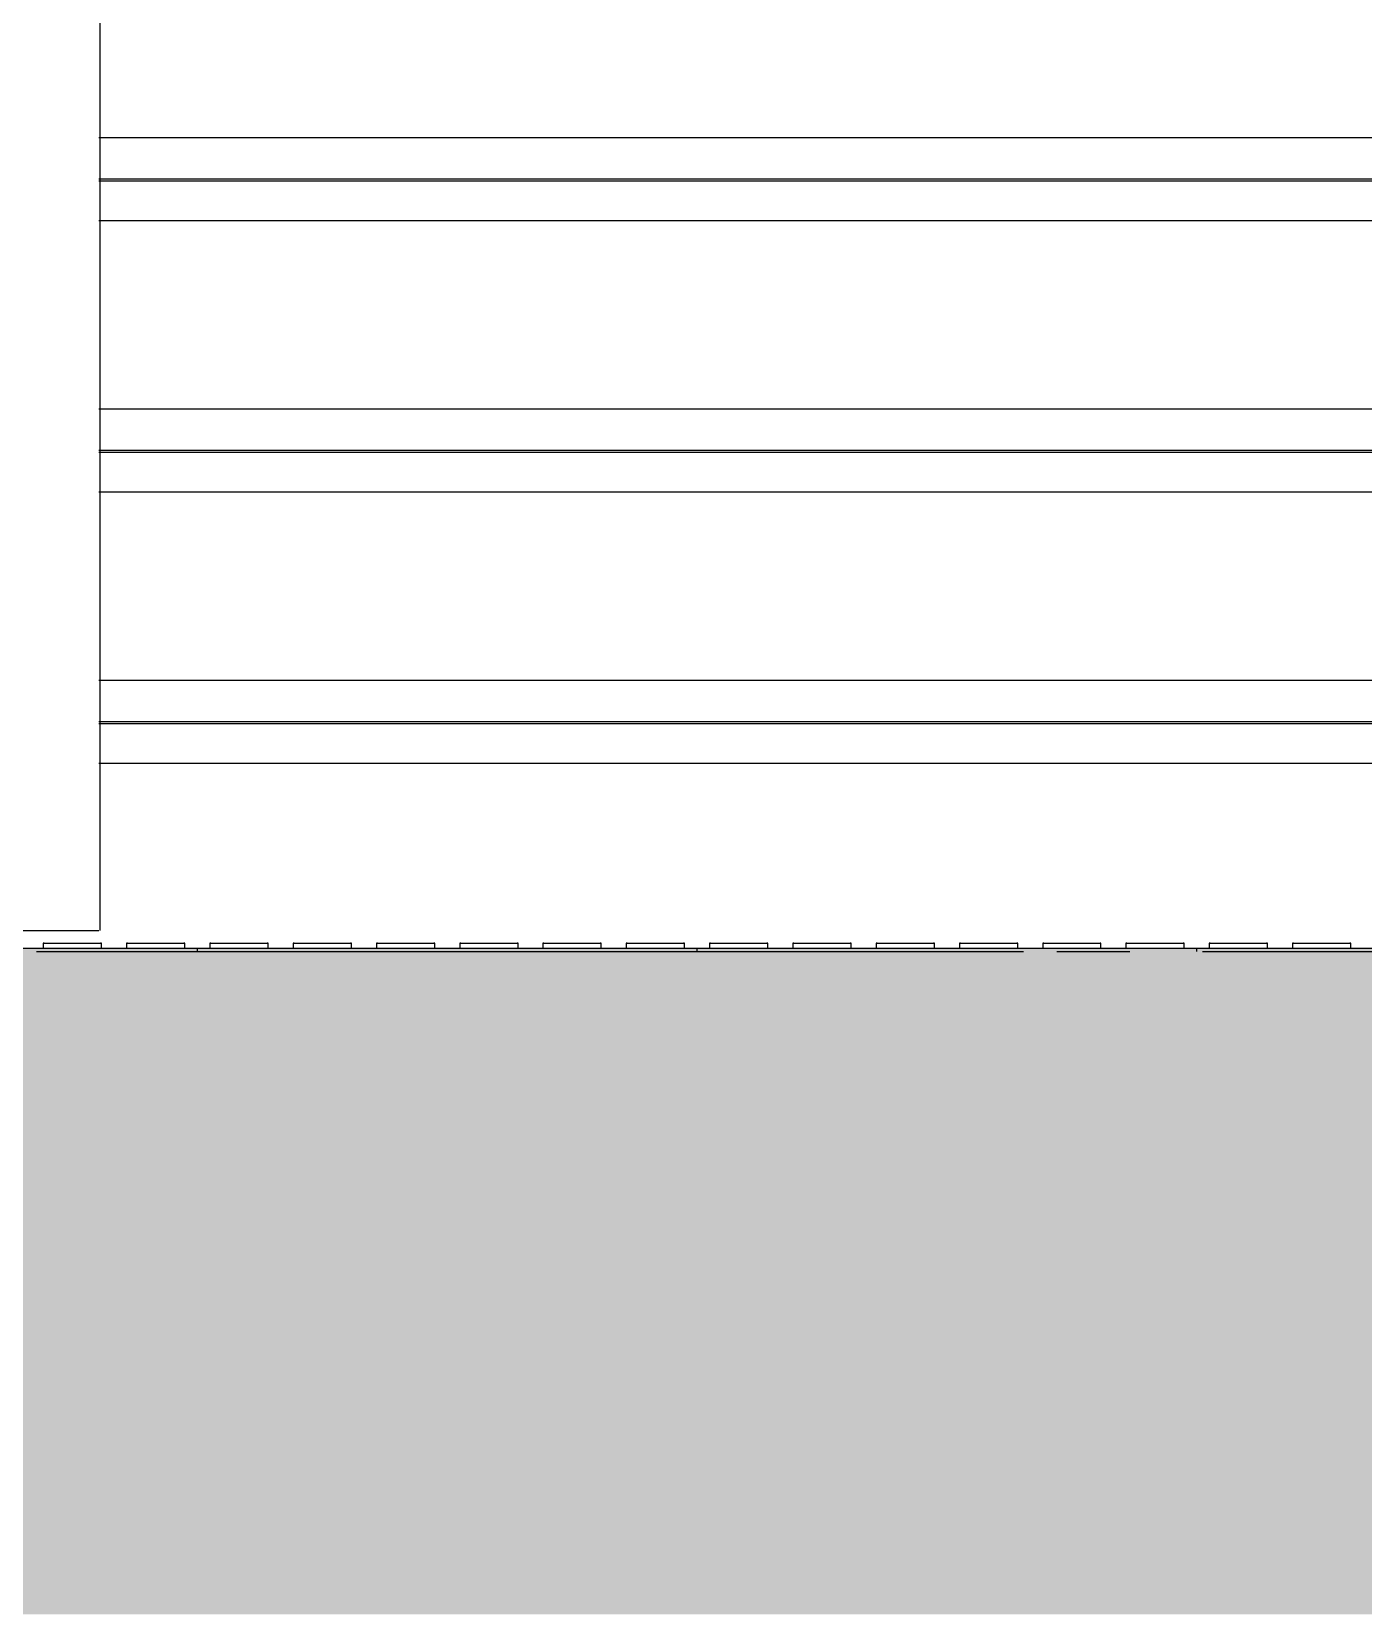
# Model space of a CAD drawing. Header units: millimetres. Extents: x 663313 to 1226001, y 1431724 to 1620898.
# Drawn here: x 809885 to 810685, y 1508407 to 1509357 of the extents above; entities that cross this region are included whole.
import ezdxf

# ---------------------------------------------------------------- set-up
doc = ezdxf.new("R2010")
doc.units = ezdxf.units.MM
doc.set_wipeout_variables(frame=1)
for name, pattern in [('CENTER', [50.8, 31.75, -6.35, 6.35, -6.35]), ('DPA_Grid _ Level 100', [1000, 550, -160, 130, -160]), ('TA_GL_000.70000', [1.925, 0.7, -0.175, 0.175, -0.175, 0.7])]:
    doc.linetypes.add(name, pattern=pattern)
doc.layers.add('000 - 0_HIDE_OBJ_FRAMING_DEF_SUB', color=7, linetype='Continuous', plot=False)
for name, color, linetype in [('000 - 0_SYM_DWG_GRIDLINE_MAIN_COLOR_251', 7, 'Continuous'), ('000 - 0_SYM_DWG_GROUND_MAIN_COLOR_40', 7, 'Continuous'), ('000 - CONCRETE_COL_HATCH_', 7, 'Continuous'), ('000 - CONCRETE_COL_WIPEOUT_', 7, 'Continuous'), ('000 - CONCRETE_EX_BUILDING_SUB_COLOR_251', 7, 'Continuous'), ('000 - GRID', 7, 'CENTER')]:
    doc.layers.add(name, color=color, linetype=linetype)
doc.styles.add('TA', font='', dxfattribs={"height": 4.5})
doc.styles.get('TA').set_extended_font_data('Cordia New')

# ---------------------------------------------------------------- blocks, each defined once
blk = doc.blocks.new('*U4806')
at = {"layer": '000 - 0_SYM_DWG_GRIDLINE_MAIN_COLOR_251', "color": 7, "linetype": 'ByBlock', "ltscale": 5}
blk.add_line((12, 0), (-308, 0), dxfattribs=at)
at = {"color": 7, "style": 'TA', "flags": 1}
blk.add_attdef('LOCATION', (6, -6), '', height=4.5, rotation=270, dxfattribs=at)
blk = doc.blocks.new('W-1-PP18-ST_ENT4_REV00_20260602-143416_ELEVATION_1_DIMS')
at = {"layer": '000 - GRID', "color": 7, "linetype": 'TA_GL_000.70000', "xscale": 50, "yscale": 50, "zscale": 50, "rotation": 180}
blk.add_blockref('*U4806', (0, 101200), dxfattribs=at)
blk = doc.blocks.new('DPA_GM_Tactile Tile Line Base - Decision Tactile-24762829-ENT 4 ELE-1 sheet')
at = {"layer": '000 - CONCRETE_EX_BUILDING_SUB_COLOR_251', "color": 7}
for p, q in [((1807006.59, 101202), (1807306.59, 101202)), ((1807214.09, 101205), (1807214.09, 101202)), ((1807214.69, 101205), (1807214.09, 101205)), ((1807214.09, 101205), (1807214.69, 101205)), ((1807214.09, 101205), (1807214.09, 101202)), ((1807214.69, 101205), (1807214.09, 101205)), ((1807214.09, 101205), (1807214.69, 101205)), ((1807214.09, 101205), (1807214.09, 101202)), ((1807214.69, 101205), (1807214.09, 101205)), ((1807214.09, 101205), (1807214.69, 101205)), ((1807214.09, 101205), (1807214.09, 101202)), ((1807214.69, 101205), (1807214.09, 101205)), ((1807214.09, 101205), (1807214.69, 101205)), ((1807214.09, 101205), (1807214.09, 101202)), ((1807214.69, 101205), (1807214.09, 101205)), ((1807214.09, 101205), (1807214.69, 101205)), ((1807214.09, 101205), (1807214.09, 101202)), ((1807214.69, 101205), (1807214.09, 101205)), ((1807214.09, 101205), (1807231.59, 101205)), ((1807231.59, 101205), (1807249.09, 101205)), ((1807249.09, 101205), (1807248.5, 101205)), ((1807248.5, 101205), (1807249.09, 101205)), ((1807249.09, 101205), (1807248.5, 101205)), ((1807248.5, 101205), (1807249.09, 101205)), ((1807249.09, 101205), (1807248.5, 101205)), ((1807248.5, 101205), (1807249.09, 101205)), ((1807249.09, 101205), (1807248.5, 101205)), ((1807248.5, 101205), (1807249.09, 101205)), ((1807249.09, 101205), (1807248.5, 101205)), ((1807248.5, 101205), (1807249.09, 101205)), ((1807249.09, 101205), (1807248.5, 101205)), ((1807249.09, 101202), (1807249.09, 101205)), ((1807249.09, 101202), (1807249.09, 101205)), ((1807249.09, 101202), (1807249.09, 101205)), ((1807249.09, 101202), (1807249.09, 101205)), ((1807249.09, 101202), (1807249.09, 101205)), ((1807249.09, 101202), (1807249.09, 101205)), ((1807264.09, 101205), (1807264.09, 101202)), ((1807264.69, 101205), (1807264.09, 101205)), ((1807264.09, 101205), (1807264.69, 101205)), ((1807264.09, 101205), (1807264.09, 101202)), ((1807264.69, 101205), (1807264.09, 101205)), ((1807264.09, 101205), (1807264.69, 101205)), ((1807264.09, 101205), (1807264.09, 101202)), ((1807264.69, 101205), (1807264.09, 101205)), ((1807264.09, 101205), (1807264.69, 101205)), ((1807264.09, 101205), (1807264.09, 101202)), ((1807264.69, 101205), (1807264.09, 101205)), ((1807264.09, 101205), (1807264.69, 101205)), ((1807264.09, 101205), (1807264.09, 101202)), ((1807264.69, 101205), (1807264.09, 101205)), ((1807264.09, 101205), (1807264.69, 101205)), ((1807264.09, 101205), (1807264.09, 101202)), ((1807264.69, 101205), (1807264.09, 101205)), ((1807264.09, 101205), (1807281.59, 101205)), ((1807281.59, 101205), (1807299.09, 101205)), ((1807299.09, 101205), (1807298.5, 101205)), ((1807298.5, 101205), (1807299.09, 101205)), ((1807299.09, 101205), (1807298.5, 101205)), ((1807298.5, 101205), (1807299.09, 101205)), ((1807299.09, 101205), (1807298.5, 101205)), ((1807298.5, 101205), (1807299.09, 101205)), ((1807299.09, 101205), (1807298.5, 101205)), ((1807298.5, 101205), (1807299.09, 101205)), ((1807299.09, 101205), (1807298.5, 101205)), ((1807298.5, 101205), (1807299.09, 101205)), ((1807299.09, 101205), (1807298.5, 101205)), ((1807299.09, 101202), (1807299.09, 101205)), ((1807299.09, 101202), (1807299.09, 101205)), ((1807299.09, 101202), (1807299.09, 101205)), ((1807299.09, 101202), (1807299.09, 101205)), ((1807299.09, 101202), (1807299.09, 101205)), ((1807299.09, 101202), (1807299.09, 101205)), ((1807306.59, 101202), (1807606.59, 101202)), ((1807306.59, 101200), (1807306.59, 101202)), ((1807306.59, 101200), (1807306.59, 101202)), ((1807314.09, 101205), (1807314.09, 101202)), ((1807314.69, 101205), (1807314.09, 101205)), ((1807314.09, 101205), (1807314.69, 101205)), ((1807314.09, 101205), (1807314.09, 101202)), ((1807314.69, 101205), (1807314.09, 101205)), ((1807314.09, 101205), (1807314.69, 101205)), ((1807314.09, 101205), (1807314.09, 101202)), ((1807314.69, 101205), (1807314.09, 101205)), ((1807314.09, 101205), (1807314.69, 101205)), ((1807314.09, 101205), (1807314.09, 101202)), ((1807314.69, 101205), (1807314.09, 101205)), ((1807314.09, 101205), (1807314.69, 101205)), ((1807314.09, 101205), (1807314.09, 101202)), ((1807314.69, 101205), (1807314.09, 101205)), ((1807314.09, 101205), (1807314.69, 101205)), ((1807314.09, 101205), (1807314.09, 101202)), ((1807314.69, 101205), (1807314.09, 101205)), ((1807314.09, 101205), (1807331.59, 101205)), ((1807331.59, 101205), (1807349.09, 101205)), ((1807349.09, 101205), (1807348.5, 101205)), ((1807348.5, 101205), (1807349.09, 101205)), ((1807349.09, 101205), (1807348.5, 101205)), ((1807348.5, 101205), (1807349.09, 101205)), ((1807349.09, 101205), (1807348.5, 101205)), ((1807348.5, 101205), (1807349.09, 101205)), ((1807349.09, 101205), (1807348.5, 101205)), ((1807348.5, 101205), (1807349.09, 101205)), ((1807349.09, 101205), (1807348.5, 101205)), ((1807348.5, 101205), (1807349.09, 101205)), ((1807349.09, 101205), (1807348.5, 101205)), ((1807349.09, 101202), (1807349.09, 101205)), ((1807349.09, 101202), (1807349.09, 101205)), ((1807349.09, 101202), (1807349.09, 101205)), ((1807349.09, 101202), (1807349.09, 101205)), ((1807349.09, 101202), (1807349.09, 101205)), ((1807349.09, 101202), (1807349.09, 101205)), ((1807364.09, 101205), (1807364.09, 101202)), ((1807364.69, 101205), (1807364.09, 101205)), ((1807364.09, 101205), (1807364.69, 101205)), ((1807364.09, 101205), (1807364.09, 101202)), ((1807364.69, 101205), (1807364.09, 101205)), ((1807364.09, 101205), (1807364.69, 101205)), ((1807364.09, 101205), (1807364.09, 101202)), ((1807364.69, 101205), (1807364.09, 101205)), ((1807364.09, 101205), (1807364.69, 101205)), ((1807364.09, 101205), (1807364.09, 101202)), ((1807364.69, 101205), (1807364.09, 101205)), ((1807364.09, 101205), (1807364.69, 101205)), ((1807364.09, 101205), (1807364.09, 101202)), ((1807364.69, 101205), (1807364.09, 101205)), ((1807364.09, 101205), (1807364.69, 101205)), ((1807364.09, 101205), (1807364.09, 101202)), ((1807364.69, 101205), (1807364.09, 101205)), ((1807364.09, 101205), (1807381.59, 101205)), ((1807381.59, 101205), (1807399.09, 101205)), ((1807399.09, 101205), (1807398.5, 101205)), ((1807398.5, 101205), (1807399.09, 101205)), ((1807399.09, 101205), (1807398.5, 101205)), ((1807398.5, 101205), (1807399.09, 101205)), ((1807399.09, 101205), (1807398.5, 101205)), ((1807398.5, 101205), (1807399.09, 101205)), ((1807399.09, 101205), (1807398.5, 101205)), ((1807398.5, 101205), (1807399.09, 101205)), ((1807399.09, 101205), (1807398.5, 101205)), ((1807398.5, 101205), (1807399.09, 101205)), ((1807399.09, 101205), (1807398.5, 101205)), ((1807399.09, 101202), (1807399.09, 101205)), ((1807399.09, 101202), (1807399.09, 101205)), ((1807399.09, 101202), (1807399.09, 101205)), ((1807399.09, 101202), (1807399.09, 101205)), ((1807399.09, 101202), (1807399.09, 101205)), ((1807399.09, 101202), (1807399.09, 101205)), ((1807414.09, 101205), (1807414.09, 101202)), ((1807414.69, 101205), (1807414.09, 101205)), ((1807414.09, 101205), (1807414.69, 101205)), ((1807414.09, 101205), (1807414.09, 101202)), ((1807414.69, 101205), (1807414.09, 101205)), ((1807414.09, 101205), (1807414.69, 101205)), ((1807414.09, 101205), (1807414.09, 101202)), ((1807414.69, 101205), (1807414.09, 101205)), ((1807414.09, 101205), (1807414.69, 101205)), ((1807414.09, 101205), (1807414.09, 101202)), ((1807414.69, 101205), (1807414.09, 101205)), ((1807414.09, 101205), (1807414.69, 101205)), ((1807414.09, 101205), (1807414.09, 101202)), ((1807414.69, 101205), (1807414.09, 101205)), ((1807414.09, 101205), (1807414.69, 101205)), ((1807414.09, 101205), (1807414.09, 101202)), ((1807414.69, 101205), (1807414.09, 101205)), ((1807414.09, 101205), (1807431.59, 101205)), ((1807431.59, 101205), (1807449.09, 101205)), ((1807449.09, 101205), (1807448.5, 101205)), ((1807448.5, 101205), (1807449.09, 101205)), ((1807449.09, 101205), (1807448.5, 101205)), ((1807448.5, 101205), (1807449.09, 101205)), ((1807449.09, 101205), (1807448.5, 101205)), ((1807448.5, 101205), (1807449.09, 101205)), ((1807449.09, 101205), (1807448.5, 101205)), ((1807448.5, 101205), (1807449.09, 101205)), ((1807449.09, 101205), (1807448.5, 101205)), ((1807448.5, 101205), (1807449.09, 101205)), ((1807449.09, 101205), (1807448.5, 101205)), ((1807449.09, 101202), (1807449.09, 101205)), ((1807449.09, 101202), (1807449.09, 101205)), ((1807449.09, 101202), (1807449.09, 101205)), ((1807449.09, 101202), (1807449.09, 101205)), ((1807449.09, 101202), (1807449.09, 101205)), ((1807449.09, 101202), (1807449.09, 101205)), ((1807464.09, 101205), (1807464.09, 101202)), ((1807464.69, 101205), (1807464.09, 101205)), ((1807464.09, 101205), (1807464.69, 101205)), ((1807464.09, 101205), (1807464.09, 101202)), ((1807464.69, 101205), (1807464.09, 101205)), ((1807464.09, 101205), (1807464.69, 101205)), ((1807464.09, 101205), (1807464.09, 101202)), ((1807464.69, 101205), (1807464.09, 101205)), ((1807464.09, 101205), (1807464.69, 101205)), ((1807464.09, 101205), (1807464.09, 101202)), ((1807464.69, 101205), (1807464.09, 101205)), ((1807464.09, 101205), (1807464.69, 101205)), ((1807464.09, 101205), (1807464.09, 101202)), ((1807464.69, 101205), (1807464.09, 101205)), ((1807464.09, 101205), (1807464.69, 101205)), ((1807464.09, 101205), (1807464.09, 101202)), ((1807464.69, 101205), (1807464.09, 101205)), ((1807464.09, 101205), (1807481.59, 101205)), ((1807481.59, 101205), (1807499.09, 101205)), ((1807499.09, 101205), (1807498.5, 101205)), ((1807498.5, 101205), (1807499.09, 101205)), ((1807499.09, 101205), (1807498.5, 101205)), ((1807498.5, 101205), (1807499.09, 101205)), ((1807499.09, 101205), (1807498.5, 101205)), ((1807498.5, 101205), (1807499.09, 101205)), ((1807499.09, 101205), (1807498.5, 101205)), ((1807498.5, 101205), (1807499.09, 101205)), ((1807499.09, 101205), (1807498.5, 101205)), ((1807498.5, 101205), (1807499.09, 101205)), ((1807499.09, 101205), (1807498.5, 101205)), ((1807499.09, 101202), (1807499.09, 101205)), ((1807499.09, 101202), (1807499.09, 101205)), ((1807499.09, 101202), (1807499.09, 101205)), ((1807499.09, 101202), (1807499.09, 101205)), ((1807499.09, 101202), (1807499.09, 101205)), ((1807499.09, 101202), (1807499.09, 101205)), ((1807514.09, 101205), (1807514.09, 101202)), ((1807514.69, 101205), (1807514.09, 101205)), ((1807514.09, 101205), (1807514.69, 101205)), ((1807514.09, 101205), (1807514.09, 101202)), ((1807514.69, 101205), (1807514.09, 101205)), ((1807514.09, 101205), (1807514.69, 101205)), ((1807514.09, 101205), (1807514.09, 101202)), ((1807514.69, 101205), (1807514.09, 101205)), ((1807514.09, 101205), (1807514.69, 101205)), ((1807514.09, 101205), (1807514.09, 101202)), ((1807514.69, 101205), (1807514.09, 101205)), ((1807514.09, 101205), (1807514.69, 101205)), ((1807514.09, 101205), (1807514.09, 101202)), ((1807514.69, 101205), (1807514.09, 101205)), ((1807514.09, 101205), (1807514.69, 101205)), ((1807514.09, 101205), (1807514.09, 101202)), ((1807514.69, 101205), (1807514.09, 101205)), ((1807514.09, 101205), (1807531.59, 101205)), ((1807531.59, 101205), (1807549.09, 101205)), ((1807549.09, 101205), (1807548.5, 101205)), ((1807548.5, 101205), (1807549.09, 101205)), ((1807549.09, 101205), (1807548.5, 101205)), ((1807548.5, 101205), (1807549.09, 101205)), ((1807549.09, 101205), (1807548.5, 101205)), ((1807548.5, 101205), (1807549.09, 101205)), ((1807549.09, 101205), (1807548.5, 101205)), ((1807548.5, 101205), (1807549.09, 101205)), ((1807549.09, 101205), (1807548.5, 101205)), ((1807548.5, 101205), (1807549.09, 101205)), ((1807549.09, 101205), (1807548.5, 101205)), ((1807549.09, 101202), (1807549.09, 101205)), ((1807549.09, 101202), (1807549.09, 101205)), ((1807549.09, 101202), (1807549.09, 101205)), ((1807549.09, 101202), (1807549.09, 101205)), ((1807549.09, 101202), (1807549.09, 101205)), ((1807549.09, 101202), (1807549.09, 101205)), ((1807564.09, 101205), (1807564.09, 101202)), ((1807564.69, 101205), (1807564.09, 101205)), ((1807564.09, 101205), (1807564.69, 101205)), ((1807564.09, 101205), (1807564.09, 101202)), ((1807564.69, 101205), (1807564.09, 101205)), ((1807564.09, 101205), (1807564.69, 101205)), ((1807564.09, 101205), (1807564.09, 101202)), ((1807564.69, 101205), (1807564.09, 101205)), ((1807564.09, 101205), (1807564.69, 101205)), ((1807564.09, 101205), (1807564.09, 101202)), ((1807564.69, 101205), (1807564.09, 101205)), ((1807564.09, 101205), (1807564.69, 101205)), ((1807564.09, 101205), (1807564.09, 101202)), ((1807564.69, 101205), (1807564.09, 101205)), ((1807564.09, 101205), (1807564.69, 101205)), ((1807564.09, 101205), (1807564.09, 101202)), ((1807564.69, 101205), (1807564.09, 101205)), ((1807564.09, 101205), (1807581.59, 101205)), ((1807581.59, 101205), (1807599.09, 101205)), ((1807599.09, 101205), (1807598.5, 101205)), ((1807598.5, 101205), (1807599.09, 101205)), ((1807599.09, 101205), (1807598.5, 101205)), ((1807598.5, 101205), (1807599.09, 101205)), ((1807599.09, 101205), (1807598.5, 101205)), ((1807598.5, 101205), (1807599.09, 101205)), ((1807599.09, 101205), (1807598.5, 101205)), ((1807598.5, 101205), (1807599.09, 101205)), ((1807599.09, 101205), (1807598.5, 101205)), ((1807598.5, 101205), (1807599.09, 101205)), ((1807599.09, 101205), (1807598.5, 101205)), ((1807599.09, 101202), (1807599.09, 101205)), ((1807599.09, 101202), (1807599.09, 101205)), ((1807599.09, 101202), (1807599.09, 101205)), ((1807599.09, 101202), (1807599.09, 101205)), ((1807599.09, 101202), (1807599.09, 101205)), ((1807599.09, 101202), (1807599.09, 101205)), ((1807606.59, 101202), (1807906.59, 101202)), ((1807606.59, 101200), (1807606.59, 101202)), ((1807606.59, 101200), (1807606.59, 101202)), ((1807614.09, 101205), (1807614.09, 101202)), ((1807614.69, 101205), (1807614.09, 101205)), ((1807614.09, 101205), (1807614.69, 101205)), ((1807614.09, 101205), (1807614.09, 101202)), ((1807614.69, 101205), (1807614.09, 101205)), ((1807614.09, 101205), (1807614.69, 101205)), ((1807614.09, 101205), (1807614.09, 101202)), ((1807614.69, 101205), (1807614.09, 101205)), ((1807614.09, 101205), (1807614.69, 101205)), ((1807614.09, 101205), (1807614.09, 101202)), ((1807614.69, 101205), (1807614.09, 101205)), ((1807614.09, 101205), (1807614.69, 101205)), ((1807614.09, 101205), (1807614.09, 101202)), ((1807614.69, 101205), (1807614.09, 101205)), ((1807614.09, 101205), (1807614.69, 101205)), ((1807614.09, 101205), (1807614.09, 101202)), ((1807614.69, 101205), (1807614.09, 101205)), ((1807614.09, 101205), (1807631.59, 101205)), ((1807631.59, 101205), (1807649.09, 101205)), ((1807649.09, 101205), (1807648.5, 101205)), ((1807648.5, 101205), (1807649.09, 101205)), ((1807649.09, 101205), (1807648.5, 101205)), ((1807648.5, 101205), (1807649.09, 101205)), ((1807649.09, 101205), (1807648.5, 101205)), ((1807648.5, 101205), (1807649.09, 101205)), ((1807649.09, 101205), (1807648.5, 101205)), ((1807648.5, 101205), (1807649.09, 101205)), ((1807649.09, 101205), (1807648.5, 101205)), ((1807648.5, 101205), (1807649.09, 101205)), ((1807649.09, 101205), (1807648.5, 101205)), ((1807649.09, 101202), (1807649.09, 101205)), ((1807649.09, 101202), (1807649.09, 101205)), ((1807649.09, 101202), (1807649.09, 101205)), ((1807649.09, 101202), (1807649.09, 101205)), ((1807649.09, 101202), (1807649.09, 101205)), ((1807649.09, 101202), (1807649.09, 101205)), ((1807664.09, 101205), (1807664.09, 101202)), ((1807664.69, 101205), (1807664.09, 101205)), ((1807664.09, 101205), (1807664.69, 101205)), ((1807664.09, 101205), (1807664.09, 101202)), ((1807664.69, 101205), (1807664.09, 101205)), ((1807664.09, 101205), (1807664.69, 101205)), ((1807664.09, 101205), (1807664.09, 101202)), ((1807664.69, 101205), (1807664.09, 101205)), ((1807664.09, 101205), (1807664.69, 101205)), ((1807664.09, 101205), (1807664.09, 101202)), ((1807664.69, 101205), (1807664.09, 101205)), ((1807664.09, 101205), (1807664.69, 101205)), ((1807664.09, 101205), (1807664.09, 101202)), ((1807664.69, 101205), (1807664.09, 101205)), ((1807664.09, 101205), (1807664.69, 101205)), ((1807664.09, 101205), (1807664.09, 101202)), ((1807664.69, 101205), (1807664.09, 101205)), ((1807664.09, 101205), (1807681.59, 101205)), ((1807681.59, 101205), (1807699.09, 101205)), ((1807699.09, 101205), (1807698.5, 101205)), ((1807698.5, 101205), (1807699.09, 101205)), ((1807699.09, 101205), (1807698.5, 101205)), ((1807698.5, 101205), (1807699.09, 101205)), ((1807699.09, 101205), (1807698.5, 101205)), ((1807698.5, 101205), (1807699.09, 101205)), ((1807699.09, 101205), (1807698.5, 101205)), ((1807698.5, 101205), (1807699.09, 101205)), ((1807699.09, 101205), (1807698.5, 101205)), ((1807698.5, 101205), (1807699.09, 101205)), ((1807699.09, 101205), (1807698.5, 101205)), ((1807699.09, 101202), (1807699.09, 101205)), ((1807699.09, 101202), (1807699.09, 101205)), ((1807699.09, 101202), (1807699.09, 101205)), ((1807699.09, 101202), (1807699.09, 101205)), ((1807699.09, 101202), (1807699.09, 101205)), ((1807699.09, 101202), (1807699.09, 101205)), ((1807714.09, 101205), (1807714.09, 101202)), ((1807714.69, 101205), (1807714.09, 101205)), ((1807714.09, 101205), (1807714.69, 101205)), ((1807714.09, 101205), (1807714.09, 101202)), ((1807714.69, 101205), (1807714.09, 101205)), ((1807714.09, 101205), (1807714.69, 101205)), ((1807714.09, 101205), (1807714.09, 101202)), ((1807714.69, 101205), (1807714.09, 101205)), ((1807714.09, 101205), (1807714.69, 101205)), ((1807714.09, 101205), (1807714.09, 101202)), ((1807714.69, 101205), (1807714.09, 101205)), ((1807714.09, 101205), (1807714.69, 101205)), ((1807714.09, 101205), (1807714.09, 101202)), ((1807714.69, 101205), (1807714.09, 101205)), ((1807714.09, 101205), (1807714.69, 101205)), ((1807714.09, 101205), (1807714.09, 101202)), ((1807714.69, 101205), (1807714.09, 101205)), ((1807714.09, 101205), (1807731.59, 101205)), ((1807731.59, 101205), (1807749.09, 101205)), ((1807749.09, 101205), (1807748.5, 101205)), ((1807748.5, 101205), (1807749.09, 101205)), ((1807749.09, 101205), (1807748.5, 101205)), ((1807748.5, 101205), (1807749.09, 101205)), ((1807749.09, 101205), (1807748.5, 101205)), ((1807748.5, 101205), (1807749.09, 101205)), ((1807749.09, 101205), (1807748.5, 101205)), ((1807748.5, 101205), (1807749.09, 101205)), ((1807749.09, 101205), (1807748.5, 101205)), ((1807748.5, 101205), (1807749.09, 101205)), ((1807749.09, 101205), (1807748.5, 101205)), ((1807749.09, 101202), (1807749.09, 101205)), ((1807749.09, 101202), (1807749.09, 101205)), ((1807749.09, 101202), (1807749.09, 101205)), ((1807749.09, 101202), (1807749.09, 101205)), ((1807749.09, 101202), (1807749.09, 101205)), ((1807749.09, 101202), (1807749.09, 101205)), ((1807764.09, 101205), (1807764.09, 101202)), ((1807764.69, 101205), (1807764.09, 101205)), ((1807764.09, 101205), (1807764.69, 101205)), ((1807764.09, 101205), (1807764.09, 101202)), ((1807764.69, 101205), (1807764.09, 101205)), ((1807764.09, 101205), (1807764.69, 101205)), ((1807764.09, 101205), (1807764.09, 101202)), ((1807764.69, 101205), (1807764.09, 101205)), ((1807764.09, 101205), (1807764.69, 101205)), ((1807764.09, 101205), (1807764.09, 101202)), ((1807764.69, 101205), (1807764.09, 101205)), ((1807764.09, 101205), (1807764.69, 101205)), ((1807764.09, 101205), (1807764.09, 101202)), ((1807764.69, 101205), (1807764.09, 101205)), ((1807764.09, 101205), (1807764.69, 101205)), ((1807764.09, 101205), (1807764.09, 101202)), ((1807764.69, 101205), (1807764.09, 101205)), ((1807764.09, 101205), (1807781.59, 101205)), ((1807781.59, 101205), (1807799.09, 101205)), ((1807799.09, 101205), (1807798.5, 101205)), ((1807798.5, 101205), (1807799.09, 101205)), ((1807799.09, 101205), (1807798.5, 101205)), ((1807798.5, 101205), (1807799.09, 101205)), ((1807799.09, 101205), (1807798.5, 101205)), ((1807798.5, 101205), (1807799.09, 101205)), ((1807799.09, 101205), (1807798.5, 101205)), ((1807798.5, 101205), (1807799.09, 101205)), ((1807799.09, 101205), (1807798.5, 101205)), ((1807798.5, 101205), (1807799.09, 101205)), ((1807799.09, 101205), (1807798.5, 101205)), ((1807799.09, 101202), (1807799.09, 101205)), ((1807799.09, 101202), (1807799.09, 101205)), ((1807799.09, 101202), (1807799.09, 101205)), ((1807799.09, 101202), (1807799.09, 101205)), ((1807799.09, 101202), (1807799.09, 101205)), ((1807799.09, 101202), (1807799.09, 101205)), ((1807814.09, 101205), (1807814.09, 101202)), ((1807814.69, 101205), (1807814.09, 101205)), ((1807814.09, 101205), (1807814.69, 101205)), ((1807814.09, 101205), (1807814.09, 101202)), ((1807814.69, 101205), (1807814.09, 101205)), ((1807814.09, 101205), (1807814.69, 101205)), ((1807814.09, 101205), (1807814.09, 101202)), ((1807814.69, 101205), (1807814.09, 101205)), ((1807814.09, 101205), (1807814.69, 101205)), ((1807814.09, 101205), (1807814.09, 101202)), ((1807814.69, 101205), (1807814.09, 101205)), ((1807814.09, 101205), (1807814.69, 101205)), ((1807814.09, 101205), (1807814.09, 101202)), ((1807814.69, 101205), (1807814.09, 101205)), ((1807814.09, 101205), (1807814.69, 101205)), ((1807814.09, 101205), (1807814.09, 101202)), ((1807814.69, 101205), (1807814.09, 101205)), ((1807814.09, 101205), (1807831.59, 101205)), ((1807831.59, 101205), (1807849.09, 101205)), ((1807849.09, 101205), (1807848.5, 101205)), ((1807848.5, 101205), (1807849.09, 101205)), ((1807849.09, 101205), (1807848.5, 101205)), ((1807848.5, 101205), (1807849.09, 101205)), ((1807849.09, 101205), (1807848.5, 101205)), ((1807848.5, 101205), (1807849.09, 101205)), ((1807849.09, 101205), (1807848.5, 101205)), ((1807848.5, 101205), (1807849.09, 101205)), ((1807849.09, 101205), (1807848.5, 101205)), ((1807848.5, 101205), (1807849.09, 101205)), ((1807849.09, 101205), (1807848.5, 101205)), ((1807849.09, 101202), (1807849.09, 101205)), ((1807849.09, 101202), (1807849.09, 101205)), ((1807849.09, 101202), (1807849.09, 101205)), ((1807849.09, 101202), (1807849.09, 101205)), ((1807849.09, 101202), (1807849.09, 101205)), ((1807849.09, 101202), (1807849.09, 101205)), ((1807864.09, 101205), (1807864.09, 101202)), ((1807864.69, 101205), (1807864.09, 101205)), ((1807864.09, 101205), (1807864.69, 101205)), ((1807864.09, 101205), (1807864.09, 101202)), ((1807864.69, 101205), (1807864.09, 101205)), ((1807864.09, 101205), (1807864.69, 101205)), ((1807864.09, 101205), (1807864.09, 101202)), ((1807864.69, 101205), (1807864.09, 101205)), ((1807864.09, 101205), (1807864.69, 101205)), ((1807864.09, 101205), (1807864.09, 101202)), ((1807864.69, 101205), (1807864.09, 101205)), ((1807864.09, 101205), (1807864.69, 101205)), ((1807864.09, 101205), (1807864.09, 101202)), ((1807864.69, 101205), (1807864.09, 101205)), ((1807864.09, 101205), (1807864.69, 101205)), ((1807864.09, 101205), (1807864.09, 101202)), ((1807864.69, 101205), (1807864.09, 101205)), ((1807864.09, 101205), (1807881.59, 101205)), ((1807881.59, 101205), (1807899.09, 101205)), ((1807899.09, 101205), (1807898.5, 101205)), ((1807898.5, 101205), (1807899.09, 101205)), ((1807899.09, 101205), (1807898.5, 101205)), ((1807898.5, 101205), (1807899.09, 101205)), ((1807899.09, 101205), (1807898.5, 101205)), ((1807898.5, 101205), (1807899.09, 101205)), ((1807899.09, 101205), (1807898.5, 101205)), ((1807898.5, 101205), (1807899.09, 101205)), ((1807899.09, 101205), (1807898.5, 101205)), ((1807898.5, 101205), (1807899.09, 101205)), ((1807899.09, 101205), (1807898.5, 101205)), ((1807899.09, 101202), (1807899.09, 101205)), ((1807899.09, 101202), (1807899.09, 101205)), ((1807899.09, 101202), (1807899.09, 101205)), ((1807899.09, 101202), (1807899.09, 101205)), ((1807899.09, 101202), (1807899.09, 101205)), ((1807899.09, 101202), (1807899.09, 101205)), ((1807906.59, 101202), (1808206.59, 101202)), ((1807906.59, 101200), (1807906.59, 101202)), ((1807906.59, 101200), (1807906.59, 101202)), ((1807914.09, 101205), (1807914.09, 101202)), ((1807914.69, 101205), (1807914.09, 101205)), ((1807914.09, 101205), (1807914.69, 101205)), ((1807914.09, 101205), (1807914.09, 101202)), ((1807914.69, 101205), (1807914.09, 101205)), ((1807914.09, 101205), (1807914.69, 101205)), ((1807914.09, 101205), (1807914.09, 101202)), ((1807914.69, 101205), (1807914.09, 101205)), ((1807914.09, 101205), (1807914.69, 101205)), ((1807914.09, 101205), (1807914.09, 101202)), ((1807914.69, 101205), (1807914.09, 101205)), ((1807914.09, 101205), (1807914.69, 101205)), ((1807914.09, 101205), (1807914.09, 101202)), ((1807914.69, 101205), (1807914.09, 101205)), ((1807914.09, 101205), (1807914.69, 101205)), ((1807914.09, 101205), (1807914.09, 101202)), ((1807914.69, 101205), (1807914.09, 101205)), ((1807914.09, 101205), (1807931.59, 101205)), ((1807931.59, 101205), (1807949.09, 101205)), ((1807949.09, 101205), (1807948.5, 101205)), ((1807948.5, 101205), (1807949.09, 101205)), ((1807949.09, 101205), (1807948.5, 101205)), ((1807948.5, 101205), (1807949.09, 101205)), ((1807949.09, 101205), (1807948.5, 101205)), ((1807948.5, 101205), (1807949.09, 101205)), ((1807949.09, 101205), (1807948.5, 101205)), ((1807948.5, 101205), (1807949.09, 101205)), ((1807949.09, 101205), (1807948.5, 101205)), ((1807948.5, 101205), (1807949.09, 101205)), ((1807949.09, 101205), (1807948.5, 101205)), ((1807949.09, 101202), (1807949.09, 101205)), ((1807949.09, 101202), (1807949.09, 101205)), ((1807949.09, 101202), (1807949.09, 101205)), ((1807949.09, 101202), (1807949.09, 101205)), ((1807949.09, 101202), (1807949.09, 101205)), ((1807949.09, 101202), (1807949.09, 101205)), ((1807964.09, 101205), (1807964.09, 101202)), ((1807964.69, 101205), (1807964.09, 101205)), ((1807964.09, 101205), (1807964.69, 101205)), ((1807964.09, 101205), (1807964.09, 101202)), ((1807964.69, 101205), (1807964.09, 101205)), ((1807964.09, 101205), (1807964.69, 101205)), ((1807964.09, 101205), (1807964.09, 101202)), ((1807964.69, 101205), (1807964.09, 101205)), ((1807964.09, 101205), (1807964.69, 101205)), ((1807964.09, 101205), (1807964.09, 101202)), ((1807964.69, 101205), (1807964.09, 101205)), ((1807964.09, 101205), (1807964.69, 101205)), ((1807964.09, 101205), (1807964.09, 101202)), ((1807964.69, 101205), (1807964.09, 101205)), ((1807964.09, 101205), (1807964.69, 101205)), ((1807964.09, 101205), (1807964.09, 101202)), ((1807964.69, 101205), (1807964.09, 101205)), ((1807964.09, 101205), (1807981.59, 101205)), ((1807981.59, 101205), (1807999.09, 101205)), ((1807999.09, 101205), (1807998.5, 101205)), ((1807998.5, 101205), (1807999.09, 101205)), ((1807999.09, 101205), (1807998.5, 101205)), ((1807998.5, 101205), (1807999.09, 101205)), ((1807999.09, 101205), (1807998.5, 101205)), ((1807998.5, 101205), (1807999.09, 101205)), ((1807999.09, 101205), (1807998.5, 101205)), ((1807998.5, 101205), (1807999.09, 101205)), ((1807999.09, 101205), (1807998.5, 101205)), ((1807998.5, 101205), (1807999.09, 101205)), ((1807999.09, 101205), (1807998.5, 101205)), ((1807999.09, 101202), (1807999.09, 101205)), ((1807999.09, 101202), (1807999.09, 101205)), ((1807999.09, 101202), (1807999.09, 101205)), ((1807999.09, 101202), (1807999.09, 101205)), ((1807999.09, 101202), (1807999.09, 101205)), ((1807999.09, 101202), (1807999.09, 101205))]:
    blk.add_line(p, q, dxfattribs=at)
blk = doc.blocks.new('Railing - RL10_Post _Mid_-20894883-ENT 4 ELE-1 sheet')
at = {"layer": '000 - CONCRETE_EX_BUILDING_SUB_COLOR_251', "color": 7}
for p, q in [((1807130.81, 102518.57), (1807316.81, 102518.57)), ((1807316.81, 102498.57), (1807130.81, 102498.57)), ((1807213.81, 102478.57), (1807213.81, 102498.57)), ((1807233.81, 102498.57), (1807213.81, 102498.57)), ((1807233.81, 102498.57), (1807233.81, 102478.57)), ((1807199.51, 102065), (1807199.51, 102478.57)), ((1807223.81, 102478.57), (1807200.12, 102478.57)), ((1807247.5, 102478.57), (1807223.81, 102478.57)), ((1807248.11, 102478.57), (1807248.11, 102065)), ((1807130.81, 102268.57), (1807205.8, 102268.57)), ((1807241.82, 102268.57), (1807316.81, 102268.57)), ((1807205.8, 102248.57), (1807130.81, 102248.57)), ((1807316.81, 102248.57), (1807241.82, 102248.57)), ((1807199.51, 101815), (1807199.51, 102022.77)), ((1807248.11, 102022.77), (1807248.11, 101815)), ((1807199.51, 101688.57), (1807199.51, 101772.77)), ((1807248.11, 101772.77), (1807248.11, 101688.57))]:
    blk.add_line(p, q, dxfattribs=at)
at = {"layer": '000 - CONCRETE_EX_BUILDING_SUB_COLOR_251', "color": 7, "flags": 128}
for points in [[(1807111.3, 102526.49), (1807112.12, 102525.72), (1807112.97, 102524.99), (1807113.85, 102524.29), (1807114.75, 102523.63), (1807115.68, 102523.01), (1807116.64, 102522.42), (1807117.61, 102521.88), (1807118.61, 102521.37), (1807119.63, 102520.9), (1807120.66, 102520.47), (1807121.72, 102520.09), (1807122.78, 102519.75), (1807123.86, 102519.45), (1807124.95, 102519.19), (1807126.05, 102518.98), (1807127.16, 102518.81), (1807128.27, 102518.69), (1807129.39, 102518.61), (1807130.51, 102518.57), (1807130.81, 102518.57)], [(1807316.81, 102518.57), (1807317.93, 102518.59), (1807319.05, 102518.66), (1807320.16, 102518.77), (1807321.27, 102518.93), (1807322.37, 102519.13), (1807323.47, 102519.37), (1807324.55, 102519.66), (1807325.62, 102519.99), (1807326.67, 102520.37), (1807327.71, 102520.78), (1807328.74, 102521.24), (1807329.74, 102521.74), (1807330.72, 102522.27), (1807331.68, 102522.85), (1807332.62, 102523.46), (1807333.53, 102524.11), (1807334.42, 102524.8), (1807335.27, 102525.52), (1807336.1, 102526.28)], [(1807130.81, 102498.57), (1807128.89, 102498.61), (1807126.97, 102498.72), (1807125.06, 102498.92), (1807123.16, 102499.18), (1807121.27, 102499.53), (1807119.4, 102499.95), (1807117.55, 102500.44), (1807115.71, 102501.01), (1807113.9, 102501.65), (1807112.12, 102502.36)], [(1807335.98, 102502.56), (1807334.2, 102501.83), (1807332.4, 102501.17), (1807330.57, 102500.59), (1807328.72, 102500.07), (1807326.85, 102499.63), (1807324.97, 102499.27), (1807323.07, 102498.98), (1807321.16, 102498.77), (1807319.25, 102498.63), (1807317.33, 102498.57), (1807316.81, 102498.57)], [(1807112.12, 102275.72), (1807112.97, 102274.99), (1807113.85, 102274.29), (1807114.75, 102273.63), (1807115.68, 102273.01), (1807116.64, 102272.42), (1807117.61, 102271.88), (1807118.61, 102271.37), (1807119.63, 102270.9), (1807120.66, 102270.47), (1807121.72, 102270.09), (1807122.78, 102269.75), (1807123.86, 102269.45), (1807124.95, 102269.19), (1807126.05, 102268.98), (1807127.16, 102268.81), (1807128.27, 102268.69), (1807129.39, 102268.61), (1807130.51, 102268.57), (1807130.81, 102268.57)], [(1807316.81, 102268.57), (1807317.93, 102268.59), (1807319.05, 102268.66), (1807320.16, 102268.77), (1807321.27, 102268.93), (1807322.37, 102269.13), (1807323.47, 102269.37), (1807324.55, 102269.66), (1807325.62, 102269.99), (1807326.67, 102270.37), (1807327.71, 102270.78), (1807328.74, 102271.24), (1807329.74, 102271.74), (1807330.72, 102272.27), (1807331.68, 102272.85), (1807332.62, 102273.46), (1807333.53, 102274.11), (1807334.42, 102274.8), (1807335.27, 102275.52), (1807336.1, 102276.28)], [(1807130.81, 102248.57), (1807128.89, 102248.61), (1807126.97, 102248.72), (1807125.06, 102248.92), (1807123.16, 102249.18), (1807121.27, 102249.53), (1807119.4, 102249.95), (1807117.55, 102250.44), (1807115.71, 102251.01), (1807113.9, 102251.65), (1807112.12, 102252.36)], [(1807335.98, 102252.56), (1807334.2, 102251.83), (1807332.4, 102251.17), (1807330.57, 102250.59), (1807328.72, 102250.07), (1807326.85, 102249.63), (1807324.97, 102249.27), (1807323.07, 102248.98), (1807321.16, 102248.77), (1807319.25, 102248.63), (1807317.33, 102248.57), (1807316.81, 102248.57)]]:
    blk.add_lwpolyline(points, dxfattribs=at)
blk = doc.blocks.new('Railing - RL10_Post_Start-End_-V13-ENT 4 ELE-1 sheet')
at = {"layer": '000 - CONCRETE_EX_BUILDING_SUB_COLOR_251', "color": 7}
for p, q in [((1807082.81, 102119.94), (1807082.81, 102143.43)), ((1807092.81, 102143.43), (1807082.81, 102143.43)), ((1807102.81, 102143.43), (1807092.81, 102143.43)), ((1807102.81, 102143.43), (1807102.81, 102119.61)), ((1807344.81, 102120.1), (1807344.81, 102143.43)), ((1807354.81, 102143.43), (1807344.81, 102143.43)), ((1807364.81, 102143.43), (1807354.81, 102143.43)), ((1807364.81, 102143.43), (1807364.81, 102119.97)), ((1807316.81, 102022.43), (1807130.81, 102022.43)), ((1807213.81, 102002.43), (1807213.81, 102022.43)), ((1807233.81, 102022.43), (1807213.81, 102022.43)), ((1807233.81, 102022.43), (1807233.81, 102002.43)), ((1807199.51, 101815), (1807199.51, 102002.43)), ((1807223.81, 102002.43), (1807200.12, 102002.43)), ((1807247.5, 102002.43), (1807223.81, 102002.43)), ((1807248.11, 102002.43), (1807248.11, 101815)), ((1807082.81, 101847.82), (1807082.81, 101893.43)), ((1807092.81, 101893.43), (1807082.81, 101893.43)), ((1807102.81, 101893.43), (1807092.81, 101893.43)), ((1807102.81, 101893.43), (1807102.81, 101848.29)), ((1807344.81, 101849.25), (1807344.81, 101893.43)), ((1807354.81, 101893.43), (1807344.81, 101893.43)), ((1807364.81, 101893.43), (1807354.81, 101893.43)), ((1807364.81, 101893.43), (1807364.81, 101849.25)), ((1807199.51, 101212.43), (1807199.51, 101777)), ((1807248.11, 101777), (1807248.11, 101212.43)), ((1807205.8, 101772.43), (1807130.81, 101772.43)), ((1807316.81, 101772.43), (1807241.82, 101772.43)), ((1807200.12, 101212.43), (1807223.81, 101212.43)), ((1807223.81, 101212.43), (1807247.5, 101212.43))]:
    blk.add_line(p, q, dxfattribs=at)
at = {"layer": '000 - CONCRETE_EX_BUILDING_SUB_COLOR_251', "color": 7, "flags": 128}
for points in [[(1807130.81, 102022.43), (1807128.89, 102022.47), (1807126.97, 102022.58), (1807125.06, 102022.77), (1807123.16, 102023.04), (1807121.27, 102023.39), (1807119.4, 102023.8), (1807117.55, 102024.3), (1807115.71, 102024.87), (1807113.9, 102025.51), (1807112.12, 102026.22), (1807110.37, 102027)], [(1807337.37, 102027.06), (1807335.98, 102026.42), (1807334.2, 102025.69), (1807332.4, 102025.03), (1807330.57, 102024.44), (1807328.72, 102023.93), (1807326.85, 102023.49), (1807324.97, 102023.13), (1807323.07, 102022.84), (1807321.16, 102022.63), (1807319.25, 102022.49), (1807317.33, 102022.43), (1807316.81, 102022.43)], [(1807130.81, 101772.43), (1807128.89, 101772.47), (1807126.97, 101772.58), (1807125.06, 101772.77), (1807123.16, 101773.04), (1807121.27, 101773.39), (1807119.4, 101773.8), (1807117.55, 101774.3), (1807115.71, 101774.87), (1807113.9, 101775.51), (1807112.12, 101776.22), (1807110.37, 101777)], [(1807337.37, 101777.06), (1807335.98, 101776.42), (1807334.2, 101775.69), (1807332.4, 101775.03), (1807330.57, 101774.44), (1807328.72, 101773.93), (1807326.85, 101773.49), (1807324.97, 101773.13), (1807323.07, 101772.84), (1807321.16, 101772.63), (1807319.25, 101772.49), (1807317.33, 101772.43), (1807316.81, 101772.43)]]:
    blk.add_lwpolyline(points, dxfattribs=at)
blk = doc.blocks.new('Railing - Railing-20956213-ENT 4 ELE-1 sheet')
at = {"color": 7}
for name in ['Railing - RL10_Post _Mid_-20894883-ENT 4 ELE-1 sheet', 'Railing - RL10_Post_Start-End_-V13-ENT 4 ELE-1 sheet']:
    blk.add_blockref(name, (0, 0), dxfattribs=at)
blk = doc.blocks.new('W-1-PP18-ST_ENT4_REV00_20260602-144452_ELEVATION_1_EX')
at = {"layer": '000 - 0_HIDE_OBJ_FRAMING_DEF_SUB', "color": 7, "linetype": 'DPA_Grid _ Level 100'}
blk.add_line((-9926.2782, 101200), (32047.7924, 101200), dxfattribs=at)
at = {"layer": '000 - CONCRETE_EX_BUILDING_SUB_COLOR_251', "color": 7}
for p, q in [((10068.6908, 101688.5714), (13075.2815, 101688.5714)), ((13075.2815, 101663.5714), (10068.6908, 101663.5714)), ((10068.6908, 101662.5714), (13075.2815, 101662.5714)), ((13075.2815, 101638.5714), (10068.6908, 101638.5714)), ((10068.6908, 101525.7143), (13075.2815, 101525.7143)), ((13075.2815, 101500.7143), (10068.6908, 101500.7143)), ((10068.6908, 101499.7143), (13075.2815, 101499.7143)), ((13075.5127, 101475.7143), (10068.6908, 101475.7143)), ((10068.6908, 101362.8571), (13075.3925, 101362.8571)), ((13075.3659, 101337.8571), (10068.6908, 101337.8571)), ((10068.6908, 101336.8571), (13075.3648, 101336.8571)), ((13075.3393, 101312.8571), (10068.6908, 101312.8571))]:
    blk.add_line(p, q, dxfattribs=at)
for name in ['Railing - Railing-20956213-ENT 4 ELE-1 sheet', 'DPA_GM_Tactile Tile Line Base - Decision Tactile-24762829-ENT 4 ELE-1 sheet']:
    blk.add_blockref(name, (-1797178.8102, 0), dxfattribs=at)
blk = doc.blocks.new('*U5403')
at = {"layer": '000 - CONCRETE_COL_HATCH_'}
h = blk.add_hatch(dxfattribs=at)
h.set_pattern_fill('EARTH', scale=0.5, angle=45)
h.set_pattern_definition([(45, (883200, -850506.8257), (0, 4.4901280605), [3.175, -3.175]), (45, (883199.158, -850505.9838), (0, 4.4901280605), [3.175, -3.175]), (45, (883198.3162, -850505.142), (0, 4.4901280605), [3.175, -3.175]), (135, (883198.3162, -850504.5806), (-4.4901280605, 0), [3.175, -3.175]), (135, (883199.158, -850503.7387), (-4.4901280605, 0), [3.175, -3.175]), (135, (883200, -850502.8968), (-4.4901280605, 0), [3.175, -3.175])])
h.paths.add_polyline_path([(0, 0), (0, -400), (19200, -400), (19200, 0)])

msp = doc.modelspace()

# ---------------------------------------------------------------- linework, layer by layer
at = {"color": 7}
msp.add_line((797231.1781, 1508807.0012), (816431.1781, 1508807.0012), dxfattribs=at)

# ---------------------------------------------------------------- block references
msp.add_blockref('W-1-PP18-ST_ENT4_REV00_20260602-143416_ELEVATION_1_DIMS', (799856.9923, 1407605.0011), dxfattribs=at)

# ---------------------------------------------------------------- next in the draw order: block references
msp.add_blockref('W-1-PP18-ST_ENT4_REV00_20260602-144452_ELEVATION_1_EX', (799856.9923, 1407605.0011), dxfattribs=at)

# ---------------------------------------------------------------- next in the draw order: block references
msp.add_blockref('*U5403', (797231.1781, 1508807.0012), dxfattribs=at)

# ---------------------------------------------------------------- next in the draw order: linework, layer by layer
at = {"layer": '000 - 0_SYM_DWG_GROUND_MAIN_COLOR_40', "color": 7}
msp.add_lwpolyline([(797231.1781, 1508807.0012), (816431.1781, 1508807.0012)], dxfattribs=at)

doc.saveas('drawing.dxf')
